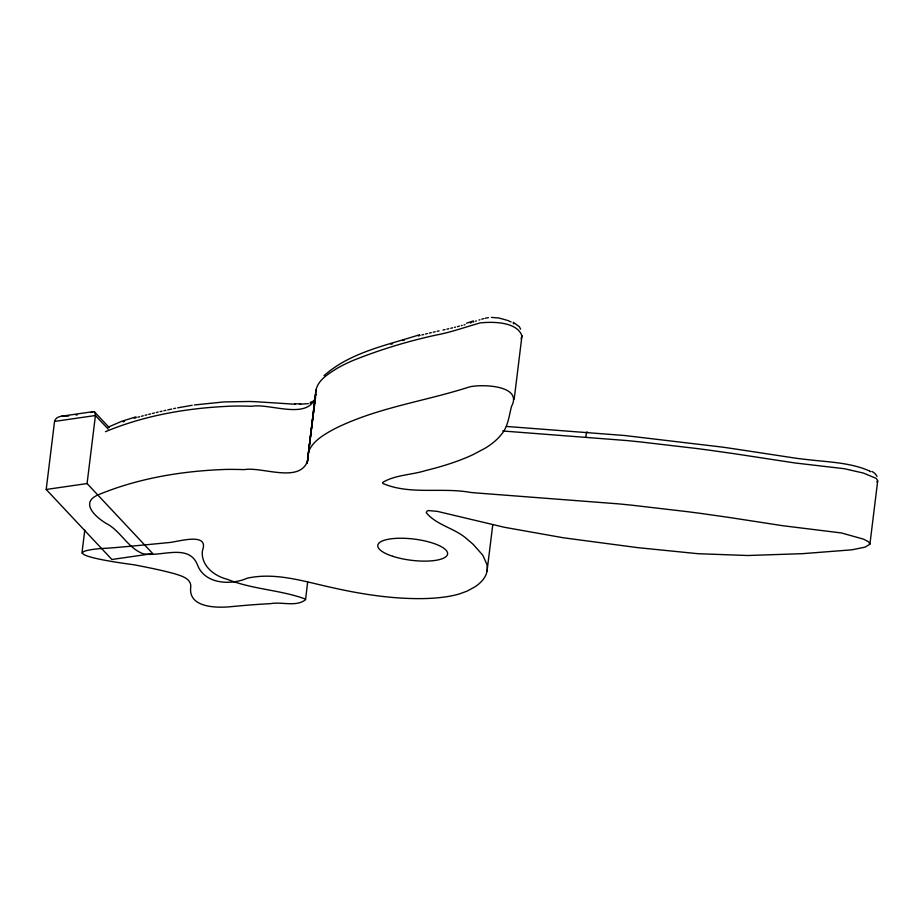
<?xml version="1.0" encoding="UTF-8"?>
<svg xmlns="http://www.w3.org/2000/svg" width="924" height="924" viewBox="0 0 924 924"><rect width="100%" height="100%" fill="white"/><g stroke="black" fill="none" stroke-linecap="round" stroke-linejoin="round"><path stroke-width="1.39" d="M869.911 544.224L868.606 541.811L863.524 539.142L841.51 532.975L782.894 525.733L739.061 518.976A530.665 161.342 7 0 0 725.282 516.886L702.136 513.605A654.85 199.099 7 0 0 688.218 511.769L632.478 505.266A581.231 176.715 7 0 0 618.549 503.869L484.626 493.589A388.369 118.076 7 0 1 470.824 492.48C441.868 487.075 410.129 495.218 382.802 483.437L382.617 482.467C395.345 474.751 411.757 475.005 425.929 470.489A373.723 113.617 7 0 0 431.762 469.011A387.133 117.706 7 0 0 448.741 464.067A366.378 111.388 7 0 0 473.134 454.585L485.192 448.186A289.258 87.942 7 0 0 500.947 434.973C508.131 427.061 508.905 416.147 511.538 406.329C523.169 385.112 481.254 383.91 469.346 386.96C428.332 400.219 385.135 406.41 345.391 423.769A366.99 111.573 7 0 0 328.621 432.12C318.387 438.091 306.202 446.835 307.784 460.291C300.323 484.061 261.758 466.32 244.052 469.646A123.955 37.688 7 0 0 226.588 469.404C182.802 470.824 138.265 478.101 97.736 495.021C79.626 503.118 96.096 517.394 106.075 523.331C120.674 530.78 127.662 547.944 143.024 553.707C160.314 557.599 188.946 542.607 197.551 565.084C204.816 584.187 230.919 585.493 247.355 578.158C276.218 571.933 305.07 581.831 333.09 587.814C362.786 594.455 393.139 599.099 423.642 598.59A88.126 26.796 7 0 0 431.958 598.255A89.651 27.258 7 0 0 450.508 596.049A88.6 26.935 7 0 0 459.667 593.843L467.197 591.083L475.086 586.752A177.731 54.031 7 0 0 486.809 564.194L482.825 555.255L473.411 544.606A263.86 80.226 7 0 0 468.11 540.055C455.982 528.262 436.775 525.71 426.241 512.612L427.142 510.995L428.586 510.579L437.283 511.365L504.458 527.304L563.582 537.814L637.71 547.643L698.036 553.707L747.608 555.509L802.436 553.672L851.882 549.826L865.107 547.135L869.911 544.224L877.696 480.873L876.391 478.459L863.524 473.1L844.409 468.722L794.836 462.947L746.846 455.624A530.665 161.342 7 0 0 733.055 453.534L709.921 450.265A654.85 199.099 7 0 0 696.003 448.429L640.251 441.915A581.231 176.715 7 0 0 626.322 440.517L502.772 430.988M514.183 399.214L521.968 335.862C516.932 321.656 493.116 321.587 480.284 322.88C465.511 326.992 451.051 332.328 435.897 335.1C407.703 341.245 379.96 349.699 353.164 360.418A366.99 111.573 7 0 0 336.405 368.768C328.286 374.001 318.364 379.764 316.043 389.882L308.547 451.859L316.043 389.882M315.685 395.518L315.742 394.098L307.207 463.155L315.569 396.939C308.096 420.709 269.542 402.968 251.836 406.294A123.955 37.688 7 0 0 234.361 406.052C190.587 407.484 146.038 414.761 105.509 431.681M109.171 427.535L94.641 412.035L95.449 415.373L87.075 483.552L152.749 553.591L111.873 559.494L46.2 489.466L54.551 421.413C56.087 415.396 63.825 416.008 68.642 416.077M81.959 553.118L84.765 530.226M487.017 571.367L492.746 524.913M305.498 599.087C280.7 589.87 252.333 589.466 227.281 579.29C215.038 576.241 202.448 566.966 202.217 553.337A208.997 63.548 7 0 1 202.564 550.219C209.309 531.75 177.57 541.914 169.161 542.55C150.369 544.363 131.566 546.234 112.74 547.805A302.668 92.019 7 0 1 99.596 548.637C49.711 553.453 124.243 563.536 133.899 564.76C147.632 567.394 161.377 570.131 174.867 573.816C181.15 575.906 191.106 578.274 190.794 586.659C187.607 608.107 217.279 608.131 231.739 606.606C244.629 605.37 257.542 604.296 270.478 603.661C281.832 601.489 296.038 607.218 305.555 599.734L307.634 582.201M521.968 335.862L521.124 338.727M876.864 481.935L877.696 480.873M324.058 375.641C350.462 352.136 386.809 345.322 419.519 334.742M90.956 412.578L93.058 411.665L94.641 412.035M108.304 427.073L122.107 421.136L136.001 416.863M310.233 402.46L313.317 401.155M123.065 421.852L124.59 421.309M475.56 321.217L476.414 320.917M472.949 322.106L473.827 321.806M466.505 323.227L473.388 320.94M470.316 322.973L471.205 322.684M479.025 320.039L479.914 319.75M390.875 344.271L392.55 343.74M402.691 340.563L404.389 340.044M134.327 418.226L136.082 417.717M464.056 324.867L464.968 324.613M481.751 319.184L483.668 318.653M418.26 335.943L420.05 335.447M137.849 417.221L139.639 416.736M461.272 325.641L462.208 325.387M141.453 416.25L143.266 415.765M421.864 334.962L423.7 334.488M459.39 326.137L457.472 326.634M145.103 415.292L146.939 414.818M148.799 414.356L150.658 413.894M454.562 327.362L455.544 327.119M425.571 334.014L427.454 333.552M152.529 413.432L154.4 412.97M156.295 412.52L158.189 412.069M450.75 328.263L452.668 327.812M429.36 333.102L431.289 332.652M160.095 411.619L162.012 411.18M446.893 329.152L448.833 328.713M433.229 332.213L435.169 331.774M443 330.03L444.952 329.591M163.941 410.741L165.858 410.302M437.121 331.335L439.085 330.896M167.798 409.886L171.691 409.043M310.21 403.303L310.799 403.176M173.666 408.639L175.652 408.235M177.651 407.842L192.192 405.289M488.403 317.683L487.133 317.891A44.629 13.571 7 0 0 485.158 318.295M93.22 411.642L61.319 416.25M75.918 415.026L77.373 414.807M54.551 421.413L95.438 415.511L108.177 429.094M194.352 404.966L224.035 401.917L249.191 401.49A103.303 31.404 7 0 1 255.763 401.709L295.045 404.227M46.2 489.466L87.075 483.552M308.327 403.626L299.665 404.25M491.487 317.382L498.787 317.995L507.068 320.235M294.617 403.846L300.704 403.8M506.352 426.438L624.52 435.504L722.198 447.089A527.627 160.418 7 0 1 736.428 449.168L796.026 458.235A182.767 55.567 7 0 0 812.75 460.187C831.75 462.219 851.524 463.109 869.288 470.859M507.888 320.536L511.111 321.968M513.236 322.245L519.334 326.726L520.639 329.163M871.99 471.413L874.947 473.481L877.038 476.368M869.877 471.194L870.142 471.356A7.427 2.252 7 0 1 870.674 471.725M513.259 323.296L513.871 323.804M585.804 436.925A7.45 0.936 -85.3 0 1 587.364 432.236M392.746 556.294A35.147 10.684 7 0 0 447.493 554.469A35.147 10.684 7 0 0 397.886 538.288A35.147 10.684 7 0 0 392.746 556.294"/></g></svg>
